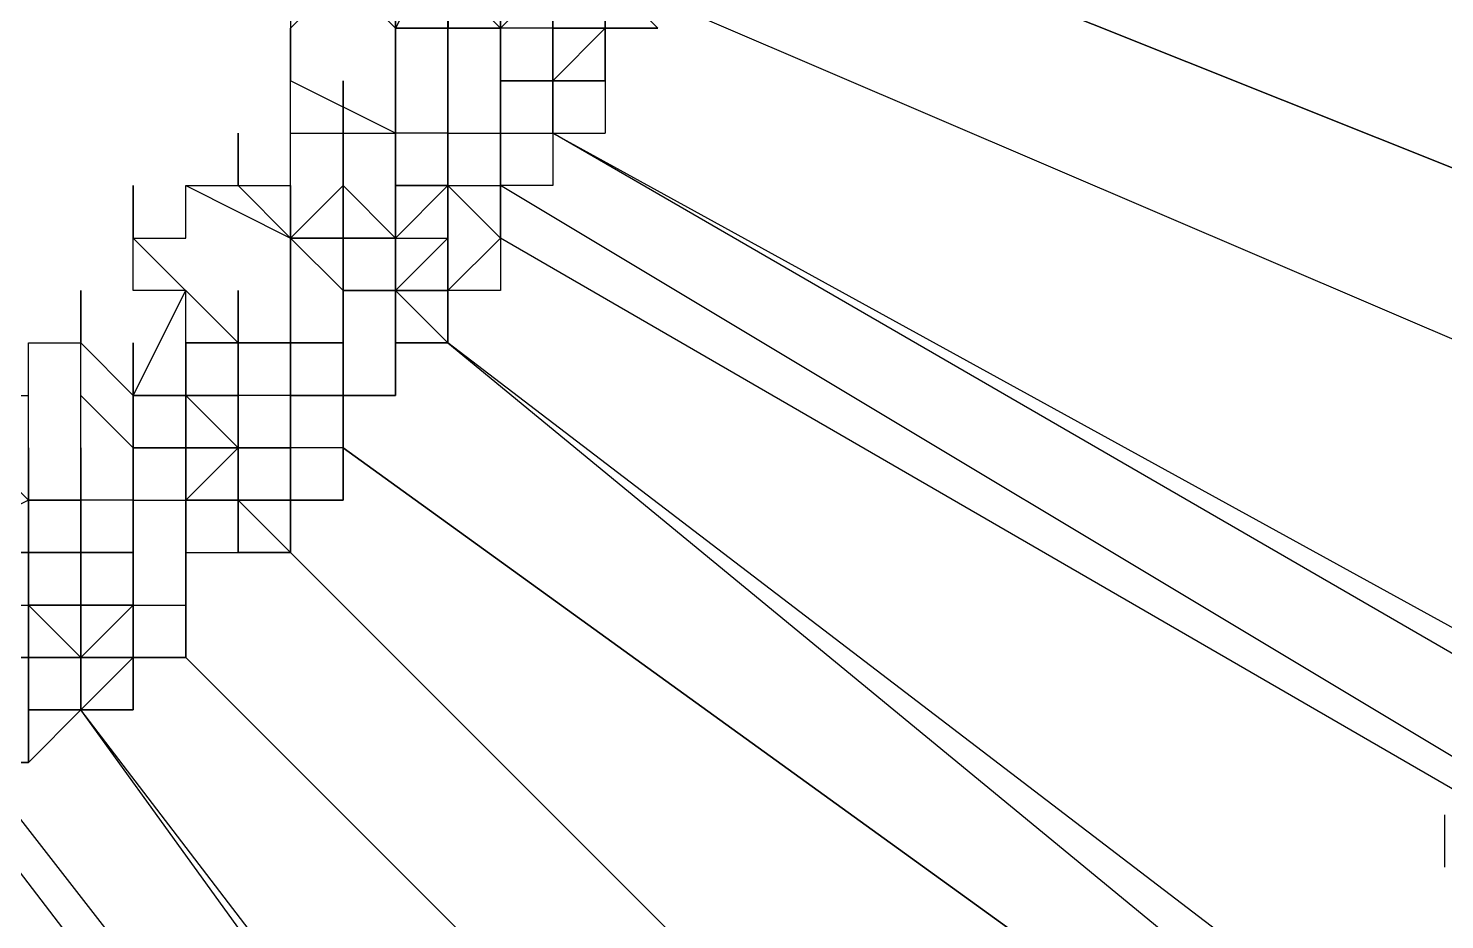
# Model space of a CAD drawing. Header units: inches. Extents: x 3324238 to 135265466, y -1036581 to 20094598.
# Drawn here: x 3353731.537 to 3353733.712, y -519028.489 to -519027.119 of the extents above; entities that cross this region are included whole.
import ezdxf

# ---------------------------------------------------------------- set-up
doc = ezdxf.new("R2010")
doc.units = ezdxf.units.IN
doc.header["$MEASUREMENT"] = 0
doc.layers.add('PDF_Geometry', color=7, linetype='Continuous')

msp = doc.modelspace()

# ---------------------------------------------------------------- linework, layer by layer
at = {"layer": 'PDF_Geometry', "lineweight": 25}
for points in [[(3353732.1815, -519027.0386), (3353732.1815, -519027.1192), (3353732.262, -519027.1192), (3353732.262, -519027.0386), (3353732.262, -519027.1192), (3353732.262, -519027.0386), (3353732.262, -519026.958), (3353732.1009, -519026.8775), (3353732.1009, -519026.7969), (3353732.1009, -519026.7163), (3353732.1814, -519026.7163), (3353732.1814, -519026.6358), (3353732.1814, -519026.7163), (3353732.262, -519026.7163)], [(3353734.1957, -519027.522), (3353732.5843, -519026.8775)], [(3353732.5843, -519026.8775), (3353734.1957, -519027.522)], [(3353731.9397, -519027.0386), (3353731.9397, -519027.1192), (3353731.9397, -519027.1998), (3353731.9397, -519027.1192), (3353732.0203, -519027.0386), (3353732.0203, -519026.958)], [(3353732.1814, -519026.958), (3353732.1009, -519027.1192), (3353732.0203, -519027.0386), (3353732.1009, -519027.1192), (3353732.1814, -519027.1192), (3353732.1814, -519027.0386), (3353732.1814, -519027.1192), (3353732.1814, -519027.0386), (3353732.1814, -519027.1192), (3353732.1814, -519027.0386), (3353732.1814, -519027.1192), (3353732.1814, -519027.0386), (3353732.1814, -519027.1192), (3353732.1814, -519027.0386), (3353732.1814, -519027.1192), (3353732.1814, -519027.0386), (3353732.1814, -519027.1192), (3353732.1814, -519027.0386), (3353732.1814, -519027.1192), (3353732.1814, -519027.0386), (3353732.1814, -519027.1192), (3353732.1009, -519027.1192), (3353732.1009, -519027.0386), (3353732.1009, -519027.1192), (3353732.1009, -519027.1998), (3353732.1009, -519027.1192), (3353732.1009, -519027.1998), (3353732.1009, -519027.2803), (3353732.1009, -519027.3609), (3353732.1009, -519027.4415), (3353732.1009, -519027.3609), (3353732.1009, -519027.4415), (3353732.1009, -519027.3609), (3353732.1009, -519027.4415), (3353732.0203, -519027.3609), (3353732.0203, -519027.2803), (3353732.1009, -519027.2803), (3353732.1009, -519027.3609)], [(3353732.1009, -519027.1998), (3353732.1009, -519027.2803), (3353732.1009, -519027.1998), (3353732.1009, -519027.1192), (3353732.1814, -519027.1192), (3353732.1814, -519027.0386)], [(3353732.1814, -519027.0386), (3353732.1814, -519027.1192), (3353732.1814, -519027.0386)], [(3353732.1814, -519027.0386), (3353732.1814, -519027.1192), (3353732.1814, -519027.0386), (3353732.1814, -519027.1192), (3353732.1814, -519027.0386), (3353732.1814, -519027.1192), (3353732.262, -519027.1192), (3353732.1814, -519027.0386)], [(3353732.1814, -519027.0386), (3353732.1814, -519027.1192), (3353732.1814, -519027.1998), (3353732.1814, -519027.2803), (3353732.1814, -519027.1998)], [(3353732.1814, -519027.4415), (3353732.1814, -519027.3609), (3353732.1814, -519027.2803), (3353732.1814, -519027.3609), (3353732.1814, -519027.4415), (3353732.1814, -519027.522), (3353732.1814, -519027.4415), (3353732.1814, -519027.3609), (3353732.1814, -519027.4415), (3353732.1814, -519027.3609), (3353732.262, -519027.3609), (3353732.262, -519027.2803), (3353732.262, -519027.1998), (3353732.262, -519027.2803), (3353732.3426, -519027.2803), (3353732.3426, -519027.1998), (3353732.3426, -519027.1192), (3353732.4231, -519027.1192), (3353732.4231, -519027.0386), (3353732.4231, -519027.1192), (3353732.4231, -519027.1998), (3353732.4231, -519027.1192), (3353732.4231, -519027.1998), (3353732.3426, -519027.1998), (3353732.262, -519027.1998), (3353732.262, -519027.1192), (3353732.1814, -519027.1192), (3353732.1814, -519027.1998), (3353732.1814, -519027.1192), (3353732.262, -519027.1192), (3353732.262, -519027.0386), (3353732.262, -519027.1192), (3353732.262, -519027.0386), (3353732.262, -519027.1192), (3353732.262, -519027.0386)], [(3353732.1814, -519027.1998), (3353732.1814, -519027.1192), (3353732.1814, -519027.0386)], [(3353732.3426, -519027.0386), (3353732.3426, -519027.1192), (3353732.3426, -519027.0386), (3353732.3426, -519027.1192), (3353732.3426, -519027.0386), (3353732.3426, -519027.1192), (3353732.3426, -519027.0386), (3353732.3426, -519027.1192), (3353732.3426, -519027.0386), (3353732.3426, -519027.1192), (3353732.3426, -519027.1998), (3353732.262, -519027.1998), (3353732.3426, -519027.1998), (3353732.3426, -519027.2803), (3353732.4231, -519027.2803)], [(3353732.262, -519027.0386), (3353732.262, -519027.1192), (3353732.262, -519027.0386), (3353732.262, -519027.1192), (3353732.3426, -519027.0386), (3353732.3426, -519027.1192), (3353732.262, -519027.1192), (3353732.262, -519027.1998), (3353732.262, -519027.2803), (3353732.3426, -519027.2803), (3353732.3426, -519027.1998), (3353732.3426, -519027.1192), (3353732.3426, -519027.0386), (3353732.3426, -519027.1192), (3353732.3426, -519027.0386), (3353732.3426, -519027.1192), (3353732.3426, -519027.1998), (3353732.3426, -519027.1192), (3353732.3426, -519027.0386), (3353732.3426, -519027.1192), (3353732.3426, -519027.0386)], [(3353732.3426, -519027.0386), (3353732.3426, -519027.1192), (3353732.3426, -519027.0386), (3353732.3426, -519027.1192), (3353732.3426, -519027.1998), (3353732.3426, -519027.2803), (3353732.3426, -519027.3609), (3353732.262, -519027.3609), (3353732.262, -519027.4415), (3353732.262, -519027.3609), (3353732.262, -519027.2803), (3353732.262, -519027.1998), (3353732.262, -519027.1192), (3353732.262, -519027.1998), (3353732.262, -519027.1192), (3353732.262, -519027.0386), (3353732.262, -519027.1192), (3353732.262, -519027.1998), (3353732.262, -519027.1192), (3353732.262, -519027.1998), (3353732.262, -519027.1192), (3353732.262, -519027.1998), (3353732.262, -519027.1192), (3353732.262, -519027.0386)], [(3353732.262, -519027.0386), (3353732.262, -519027.1192), (3353732.262, -519027.0386), (3353732.262, -519027.1192), (3353732.262, -519027.1998), (3353732.262, -519027.1192), (3353732.3426, -519027.0386), (3353732.3426, -519027.1192), (3353732.3426, -519027.0386)], [(3353732.4231, -519027.0386), (3353732.4231, -519027.1192), (3353732.4231, -519027.1998), (3353732.4231, -519027.1192), (3353732.4231, -519027.0386), (3353732.4231, -519027.1192), (3353732.4231, -519027.0386), (3353732.4231, -519027.1192), (3353732.4231, -519027.0386), (3353732.4231, -519027.1192), (3353732.4231, -519027.1998), (3353732.4231, -519027.1192), (3353732.5037, -519027.1192), (3353732.4231, -519027.0386), (3353732.5037, -519027.1192), (3353732.4231, -519027.1192), (3353732.4231, -519027.1998), (3353732.4231, -519027.1192), (3353732.3426, -519027.1998), (3353732.3426, -519027.1192), (3353732.3426, -519027.1998), (3353732.3426, -519027.1192), (3353732.3426, -519027.1998), (3353732.3426, -519027.2803), (3353732.3426, -519027.1998), (3353732.262, -519027.1998)], [(3353732.262, -519027.0386), (3353732.262, -519027.1192), (3353732.262, -519027.0386)], [(3353732.4231, -519027.0386), (3353732.4231, -519027.1192), (3353732.4231, -519027.0386), (3353732.4231, -519027.1192), (3353732.3426, -519027.1192), (3353732.3426, -519027.1998), (3353732.3426, -519027.1192), (3353732.3426, -519027.1998), (3353732.3426, -519027.2803), (3353732.3426, -519027.1998), (3353732.4231, -519027.1998), (3353732.4231, -519027.1192), (3353732.3426, -519027.1192), (3353732.3426, -519027.1998), (3353732.3426, -519027.1192), (3353732.3426, -519027.1998), (3353732.3426, -519027.1192), (3353732.3426, -519027.1998), (3353732.3426, -519027.1192), (3353732.3426, -519027.1998), (3353732.4231, -519027.1998), (3353732.3426, -519027.1998), (3353732.3426, -519027.1192), (3353732.3426, -519027.1998), (3353732.3426, -519027.1192), (3353732.3426, -519027.1998), (3353732.3426, -519027.1192), (3353732.3426, -519027.0386), (3353732.3426, -519027.1192), (3353732.3426, -519027.1998), (3353732.4231, -519027.1998)], [(3353732.3426, -519027.1192), (3353732.3426, -519027.0386), (3353732.3426, -519027.1192)], [(3353732.3426, -519027.0386), (3353732.3426, -519027.1192), (3353732.3426, -519027.0386)], [(3353732.3426, -519027.1192), (3353732.3426, -519027.0386)], [(3353732.3426, -519027.1192), (3353732.3426, -519027.0386)], [(3353732.4231, -519027.0386), (3353732.4231, -519027.1192), (3353732.4231, -519027.0386)], [(3353732.4231, -519027.0386), (3353732.4231, -519027.1192), (3353732.4231, -519027.0386), (3353732.4231, -519027.1192), (3353732.4231, -519027.0386)], [(3353732.4231, -519027.0386), (3353734.1152, -519027.7638)], [(3353732.4232, -519027.1192), (3353732.4232, -519027.0386)], [(3353732.4232, -519027.1192), (3353732.4232, -519027.0386)], [(3353731.8591, -519027.6026), (3353731.8591, -519027.6832), (3353731.8591, -519027.7638), (3353731.7786, -519027.6832), (3353731.7786, -519027.6026), (3353731.7786, -519027.6832), (3353731.7786, -519027.7638), (3353731.7786, -519027.6832), (3353731.7786, -519027.7638), (3353731.8591, -519027.7638), (3353731.8591, -519027.6832), (3353731.8591, -519027.7638), (3353731.7786, -519027.7638), (3353731.7786, -519027.6832), (3353731.8591, -519027.6832), (3353731.8591, -519027.7638), (3353731.9397, -519027.7638), (3353731.9397, -519027.8443), (3353731.9397, -519027.7638), (3353731.9397, -519027.8443), (3353731.9397, -519027.9249), (3353731.8591, -519027.8443), (3353731.7786, -519027.8443), (3353731.7786, -519027.7638), (3353731.7786, -519027.6832), (3353731.7786, -519027.6026), (3353731.7786, -519027.522), (3353731.698, -519027.522), (3353731.698, -519027.4415), (3353731.7786, -519027.4415), (3353731.7786, -519027.3609), (3353731.9397, -519027.4415), (3353731.9397, -519027.3609), (3353731.9397, -519027.2803), (3353732.0203, -519027.2803), (3353732.0203, -519027.3609), (3353732.0203, -519027.2803), (3353732.0203, -519027.3609), (3353732.0203, -519027.4415), (3353732.0203, -519027.3609), (3353732.0203, -519027.4415), (3353732.0203, -519027.3609), (3353732.0203, -519027.4415), (3353732.0203, -519027.3609), (3353732.0203, -519027.4415), (3353732.1009, -519027.4415), (3353732.1009, -519027.3609), (3353732.1009, -519027.2803), (3353732.1009, -519027.1998), (3353732.1009, -519027.2803), (3353732.1009, -519027.3609), (3353732.1009, -519027.2803), (3353732.1009, -519027.3609), (3353732.1009, -519027.4415), (3353732.1009, -519027.3609), (3353732.1009, -519027.4415), (3353732.1009, -519027.3609), (3353732.1009, -519027.4415), (3353732.1009, -519027.3609), (3353732.1009, -519027.2803), (3353731.9397, -519027.1998), (3353731.9397, -519027.1192)], [(3353732.0203, -519027.1998), (3353732.0203, -519027.2803), (3353732.0203, -519027.1998), (3353732.0203, -519027.2803), (3353732.0203, -519027.1998), (3353732.0203, -519027.2803), (3353732.0203, -519027.3609), (3353732.0203, -519027.2803), (3353732.0203, -519027.3609), (3353732.0203, -519027.2803), (3353732.0203, -519027.3609), (3353732.0203, -519027.4415), (3353732.0203, -519027.3609), (3353732.0203, -519027.2803), (3353732.0203, -519027.3609), (3353732.0203, -519027.4415), (3353732.0203, -519027.3609), (3353732.0203, -519027.4415), (3353732.0203, -519027.3609), (3353732.0203, -519027.2803), (3353732.0203, -519027.3609), (3353732.0203, -519027.4415), (3353732.0203, -519027.3609), (3353731.9397, -519027.4415), (3353732.0203, -519027.4415), (3353732.1009, -519027.4415), (3353732.1814, -519027.4415), (3353732.1814, -519027.3609), (3353732.1814, -519027.4415), (3353732.1814, -519027.3609), (3353732.1814, -519027.4415), (3353732.1814, -519027.3609), (3353732.1009, -519027.3609), (3353732.1814, -519027.3609), (3353732.1814, -519027.4415), (3353732.1814, -519027.522), (3353732.1814, -519027.4415), (3353732.1814, -519027.522), (3353732.1814, -519027.4415), (3353732.1814, -519027.3609), (3353732.1814, -519027.2803), (3353732.1814, -519027.3609), (3353732.1814, -519027.2803), (3353732.1009, -519027.2803), (3353732.1009, -519027.1998), (3353732.1009, -519027.2803), (3353732.1009, -519027.1998), (3353732.1009, -519027.2803), (3353732.1009, -519027.1998), (3353732.1009, -519027.1192)], [(3353732.1814, -519027.1192), (3353732.262, -519027.1192), (3353732.1814, -519027.1192)], [(3353732.1814, -519027.2803), (3353732.1814, -519027.1998), (3353732.1814, -519027.1192)], [(3353732.262, -519027.1998), (3353732.262, -519027.1192)], [(3353732.262, -519027.1192), (3353732.262, -519027.1998), (3353732.262, -519027.2803), (3353732.262, -519027.3609)], [(3353732.262, -519027.1998), (3353732.262, -519027.1192)], [(3353732.262, -519027.1998), (3353732.262, -519027.1192)], [(3353732.3426, -519027.1192), (3353732.3426, -519027.1998)], [(3353732.3426, -519027.1192), (3353732.3426, -519027.1998), (3353732.3426, -519027.1192)], [(3353732.3426, -519027.1998), (3353732.3426, -519027.1192)], [(3353732.3426, -519027.1998), (3353732.3426, -519027.1192)], [(3353732.3426, -519027.1998), (3353732.3426, -519027.1192)], [(3353732.3426, -519027.1998), (3353732.3426, -519027.1192)], [(3353732.4231, -519027.1192), (3353732.4231, -519027.1998), (3353732.4231, -519027.1192)], [(3353732.4231, -519027.1998), (3353732.4231, -519027.1192)], [(3353732.4231, -519027.1998), (3353732.4231, -519027.1192)], [(3353732.3426, -519027.1998), (3353732.3426, -519027.2803), (3353732.3426, -519027.1998), (3353732.262, -519027.1998), (3353732.262, -519027.2803), (3353732.262, -519027.3609), (3353732.262, -519027.2803), (3353732.262, -519027.3609), (3353732.262, -519027.2803), (3353732.262, -519027.3609), (3353732.262, -519027.2803), (3353732.262, -519027.3609), (3353732.262, -519027.4415), (3353732.1814, -519027.522), (3353732.1814, -519027.4415), (3353732.1814, -519027.522), (3353732.1009, -519027.522), (3353732.1009, -519027.4415), (3353732.1009, -519027.522), (3353732.0203, -519027.522), (3353732.0203, -519027.6026), (3353732.0203, -519027.6832), (3353732.1009, -519027.6832), (3353732.0203, -519027.6832), (3353732.0203, -519027.6026), (3353732.0203, -519027.6832), (3353732.0203, -519027.6026), (3353732.0203, -519027.522), (3353732.0203, -519027.6026), (3353732.0203, -519027.6832), (3353732.0203, -519027.7638), (3353732.0203, -519027.6832), (3353732.0203, -519027.6026), (3353732.0203, -519027.522), (3353732.0203, -519027.6026), (3353732.0203, -519027.522), (3353732.0203, -519027.4415), (3353731.9397, -519027.4415), (3353731.8591, -519027.3609)], [(3353731.9397, -519027.2804), (3353731.9397, -519027.1998)], [(3353732.0203, -519027.3609), (3353732.0203, -519027.2803), (3353732.0203, -519027.1998)], [(3353732.0203, -519027.2803), (3353732.0203, -519027.1998)], [(3353732.1009, -519027.3609), (3353732.1009, -519027.2803), (3353732.1009, -519027.1998)], [(3353732.1009, -519027.2803), (3353732.1009, -519027.1998)], [(3353732.1009, -519027.2803), (3353732.1009, -519027.1998)], [(3353732.1814, -519027.2803), (3353732.1814, -519027.1998)], [(3353732.1814, -519027.2803), (3353732.1814, -519027.1998)], [(3353732.1814, -519027.2803), (3353732.1814, -519027.1998)], [(3353732.1814, -519027.2803), (3353732.1814, -519027.1998)], [(3353732.1814, -519027.2803), (3353732.1814, -519027.1998)], [(3353732.1814, -519027.2803), (3353732.1814, -519027.1998)], [(3353732.1814, -519027.2803), (3353732.1814, -519027.1998)], [(3353732.1814, -519027.2803), (3353732.1814, -519027.1998)], [(3353732.262, -519027.3609), (3353732.262, -519027.2803), (3353732.262, -519027.1998)], [(3353732.3426, -519027.2803), (3353732.3426, -519027.1998)], [(3353732.3426, -519027.2803), (3353732.3426, -519027.1998)], [(3353732.3426, -519027.1998), (3353732.3426, -519027.2803)], [(3353732.3426, -519027.2803), (3353732.3426, -519027.1998)], [(3353732.3426, -519027.2803), (3353732.3426, -519027.1998)], [(3353732.3426, -519027.2803), (3353732.3426, -519027.1998)], [(3353732.3426, -519027.2803), (3353732.3426, -519027.1998)], [(3353732.4232, -519027.2803), (3353732.4232, -519027.1998)], [(3353731.7786, -519027.3609), (3353731.8591, -519027.3609), (3353731.8591, -519027.2803), (3353731.8591, -519027.3609), (3353731.9397, -519027.3609), (3353731.9397, -519027.4415), (3353731.9397, -519027.522), (3353731.9397, -519027.6026), (3353731.9397, -519027.522), (3353731.9397, -519027.6026), (3353731.9397, -519027.5221)], [(3353732.1009, -519027.3609), (3353732.1009, -519027.2803)], [(3353732.1814, -519027.2803), (3353732.1009, -519027.2803)], [(3353732.1009, -519027.3609), (3353732.1009, -519027.2804)], [(3353732.1814, -519027.3609), (3353732.1814, -519027.2803)], [(3353732.1814, -519027.3609), (3353732.1814, -519027.2803)], [(3353732.1814, -519027.3609), (3353732.1814, -519027.2803)], [(3353732.1814, -519027.3609), (3353732.1814, -519027.2803)], [(3353732.1814, -519027.2803), (3353732.262, -519027.2803)], [(3353732.262, -519027.3609), (3353732.262, -519027.2803), (3353732.262, -519027.3609)], [(3353732.262, -519027.3609), (3353732.262, -519027.2803)], [(3353733.8734, -519028.1666), (3353732.3426, -519027.2803), (3353733.954, -519028.1666)], [(3353732.1814, -519027.6026), (3353732.1814, -519027.522), (3353732.1814, -519027.4415), (3353732.1814, -519027.522), (3353732.1814, -519027.4415), (3353732.1814, -519027.522), (3353732.1814, -519027.4415), (3353732.1814, -519027.3609), (3353732.1009, -519027.4415), (3353732.1009, -519027.522), (3353732.0203, -519027.522), (3353732.0203, -519027.4415), (3353732.0203, -519027.522), (3353732.0203, -519027.6026), (3353731.9397, -519027.6026), (3353731.9397, -519027.522), (3353731.9397, -519027.6026), (3353731.9397, -519027.522), (3353731.9397, -519027.6026), (3353731.9397, -519027.522), (3353731.9397, -519027.6026), (3353731.9397, -519027.522), (3353731.9397, -519027.6026), (3353731.9397, -519027.6832), (3353731.9397, -519027.7638), (3353731.9397, -519027.8443), (3353731.9397, -519027.7638), (3353731.9397, -519027.8443), (3353731.9397, -519027.7638), (3353731.9397, -519027.6832), (3353732.0203, -519027.6832), (3353732.0203, -519027.7638), (3353731.9397, -519027.7638), (3353731.8591, -519027.7638), (3353731.8591, -519027.6832), (3353731.8591, -519027.6026), (3353731.8591, -519027.522), (3353731.8591, -519027.6026), (3353731.7786, -519027.6026), (3353731.8591, -519027.6026), (3353731.8591, -519027.6832), (3353731.7786, -519027.6832), (3353731.8591, -519027.6832), (3353731.8591, -519027.6026), (3353731.8591, -519027.6832), (3353731.7786, -519027.6832), (3353731.7786, -519027.7638), (3353731.698, -519027.7638), (3353731.698, -519027.8443), (3353731.698, -519027.7638), (3353731.7786, -519027.7638), (3353731.7786, -519027.6832), (3353731.7786, -519027.7638), (3353731.7786, -519027.6832), (3353731.698, -519027.6832), (3353731.698, -519027.7638), (3353731.698, -519027.8443), (3353731.698, -519027.9249), (3353731.698, -519028.0055), (3353731.7786, -519028.0055), (3353731.7786, -519027.9249), (3353731.7786, -519027.8443), (3353731.7786, -519027.9249), (3353731.7786, -519027.8443), (3353731.7786, -519027.7638), (3353731.7786, -519027.8443), (3353731.7786, -519027.9249), (3353731.7786, -519028.0055), (3353731.7786, -519027.9249)], [(3353731.698, -519027.5221), (3353731.698, -519027.4415), (3353731.698, -519027.3609), (3353731.698, -519027.4415), (3353731.8591, -519027.6026), (3353731.8591, -519027.6832), (3353731.8591, -519027.7638), (3353731.8591, -519027.8443), (3353731.8591, -519027.7638), (3353731.8591, -519027.8443), (3353731.8591, -519027.9249), (3353731.8591, -519027.8443), (3353731.7786, -519027.8443), (3353731.7786, -519027.9249), (3353731.7786, -519028.0055), (3353731.7786, -519028.086), (3353732.9872, -519029.2946)], [(3353731.9397, -519027.3609), (3353731.9397, -519027.4415), (3353732.0203, -519027.4415), (3353732.0203, -519027.522), (3353732.0203, -519027.6026), (3353732.0203, -519027.522), (3353732.0203, -519027.4415), (3353732.0203, -519027.3609), (3353732.0203, -519027.4415), (3353732.0203, -519027.522), (3353732.0203, -519027.4415), (3353732.0203, -519027.522), (3353732.0203, -519027.4415), (3353731.9397, -519027.4415), (3353731.9397, -519027.522), (3353731.9397, -519027.6026)], [(3353731.9397, -519027.4415), (3353731.9397, -519027.3609)], [(3353731.9397, -519027.4415), (3353731.9397, -519027.3609)], [(3353731.9397, -519027.4415), (3353731.9397, -519027.3609)], [(3353731.9397, -519027.4415), (3353731.9397, -519027.3609)], [(3353731.9397, -519027.4415), (3353731.9397, -519027.3609)], [(3353731.9397, -519027.4415), (3353731.9397, -519027.3609)], [(3353731.9397, -519027.4415), (3353731.9397, -519027.3609)], [(3353732.0203, -519027.4415), (3353732.0203, -519027.3609)], [(3353732.0203, -519027.4415), (3353732.0203, -519027.3609)], [(3353732.0203, -519027.4415), (3353732.0203, -519027.3609)], [(3353732.0203, -519027.4415), (3353732.0203, -519027.3609)], [(3353732.0203, -519027.4415), (3353732.0203, -519027.3609)], [(3353732.0203, -519027.4415), (3353732.0203, -519027.3609)], [(3353732.0203, -519027.4415), (3353732.0203, -519027.3609)], [(3353732.0203, -519027.4415), (3353732.0203, -519027.3609)], [(3353732.0203, -519027.4415), (3353732.0203, -519027.3609)], [(3353732.0203, -519027.4415), (3353732.0203, -519027.3609)], [(3353732.1009, -519027.4415), (3353732.1009, -519027.3609), (3353732.1814, -519027.3609)], [(3353732.1009, -519027.4415), (3353732.1009, -519027.3609)], [(3353732.1009, -519027.4415), (3353732.1009, -519027.3609)], [(3353732.1009, -519027.4415), (3353732.1009, -519027.3609)], [(3353732.1009, -519027.522), (3353732.1009, -519027.4415), (3353732.1009, -519027.522), (3353732.1009, -519027.4415), (3353732.1009, -519027.522), (3353732.1009, -519027.6026), (3353732.1009, -519027.522), (3353732.1814, -519027.6026), (3353732.1009, -519027.522), (3353732.1814, -519027.522), (3353732.1814, -519027.6026), (3353732.1814, -519027.522), (3353732.1009, -519027.522), (3353732.1814, -519027.522), (3353732.1814, -519027.4415), (3353732.1814, -519027.3609)], [(3353732.1009, -519027.4415), (3353732.1009, -519027.3609)], [(3353732.1009, -519027.4415), (3353732.1009, -519027.3609)], [(3353732.1009, -519027.4415), (3353732.1814, -519027.3609)], [(3353732.1814, -519027.4415), (3353732.1814, -519027.3609)], [(3353732.1814, -519027.4415), (3353732.1814, -519027.3609)], [(3353732.1814, -519027.4415), (3353732.1814, -519027.3609)], [(3353732.1814, -519027.3609), (3353732.1814, -519027.4415), (3353732.1814, -519027.3609)], [(3353732.262, -519027.4415), (3353732.1814, -519027.3609)], [(3353732.1814, -519027.4415), (3353732.1814, -519027.3609)], [(3353732.1814, -519027.5221), (3353732.1814, -519027.4415), (3353732.1814, -519027.3609)], [(3353732.262, -519027.4415), (3353732.262, -519027.3609)], [(3353732.262, -519027.4415), (3353732.262, -519027.3609)], [(3353733.8734, -519028.3278), (3353732.262, -519027.3609)], [(3353732.262, -519027.3609), (3353732.262, -519027.4415)], [(3353731.698, -519027.522), (3353731.698, -519027.4415)], [(3353731.9397, -519027.4415), (3353732.0203, -519027.522), (3353732.1009, -519027.522)], [(3353731.9397, -519027.4415), (3353731.9397, -519027.522), (3353731.9397, -519027.4415)], [(3353731.9397, -519027.522), (3353731.9397, -519027.4415)], [(3353731.9397, -519027.522), (3353731.9397, -519027.4415)], [(3353732.0203, -519027.4415), (3353731.9397, -519027.4415)], [(3353732.0203, -519027.522), (3353732.0203, -519027.4415)], [(3353732.0203, -519027.4415), (3353732.1009, -519027.4415), (3353732.0203, -519027.4415)], [(3353732.0203, -519027.4415), (3353732.1009, -519027.4415)], [(3353732.1009, -519027.522), (3353732.1009, -519027.4415)], [(3353732.1009, -519027.522), (3353732.1009, -519027.4415)], [(3353732.1814, -519027.4415), (3353732.1009, -519027.522)], [(3353732.1009, -519027.522), (3353732.1009, -519027.4415)], [(3353732.1009, -519027.522), (3353732.1009, -519027.4415)], [(3353732.1009, -519027.522), (3353732.1009, -519027.4415)], [(3353732.1009, -519027.522), (3353732.1009, -519027.4415)], [(3353732.1814, -519027.522), (3353732.1814, -519027.4415)], [(3353732.1814, -519027.522), (3353732.1814, -519027.4415)], [(3353732.1814, -519027.522), (3353732.1814, -519027.4415)], [(3353732.1814, -519027.522), (3353732.1814, -519027.4415)], [(3353732.1814, -519027.522), (3353732.1814, -519027.4415)], [(3353732.1814, -519027.4415), (3353732.1814, -519027.522)], [(3353732.1814, -519027.522), (3353732.1814, -519027.4415)], [(3353732.1814, -519027.522), (3353732.1814, -519027.4415)], [(3353732.1814, -519027.522), (3353732.1814, -519027.4415)], [(3353732.1814, -519027.522), (3353732.1814, -519027.4415)], [(3353732.1814, -519027.522), (3353732.1814, -519027.4415)], [(3353732.1814, -519027.522), (3353732.1814, -519027.4415)], [(3353732.1814, -519027.522), (3353732.1814, -519027.4415)], [(3353732.1814, -519027.522), (3353732.1814, -519027.4415)], [(3353732.1814, -519027.5221), (3353732.1814, -519027.4415)], [(3353732.1814, -519027.522), (3353732.1814, -519027.4415)], [(3353732.1814, -519027.522), (3353732.1814, -519027.4415)], [(3353732.1815, -519027.5221), (3353732.1815, -519027.4415)], [(3353733.7929, -519028.3278), (3353732.262, -519027.4415)], [(3353731.8591, -519027.522), (3353731.8591, -519027.6026), (3353731.8591, -519027.522), (3353731.8591, -519027.6026), (3353731.8591, -519027.522), (3353731.8591, -519027.6026), (3353731.8591, -519027.522), (3353731.8591, -519027.6026), (3353731.8591, -519027.6832), (3353731.7786, -519027.6832), (3353731.698, -519027.6832), (3353731.698, -519027.7638), (3353731.698, -519027.8443), (3353731.698, -519027.9249), (3353731.6174, -519027.9249), (3353731.6174, -519027.8443), (3353731.6174, -519027.7638), (3353731.6174, -519027.8443), (3353731.6174, -519027.9249), (3353731.5369, -519027.9249), (3353731.5369, -519028.0055), (3353731.5369, -519027.9249), (3353731.5369, -519028.0055), (3353731.5369, -519027.9249), (3353731.5369, -519028.0055), (3353731.5369, -519028.086), (3353731.5369, -519028.0055), (3353731.6174, -519028.0055), (3353731.6174, -519027.9249), (3353731.6174, -519028.0055), (3353731.6174, -519027.9249), (3353731.6174, -519028.0055), (3353731.6174, -519028.086), (3353731.698, -519028.086), (3353731.698, -519028.1666), (3353731.698, -519028.086), (3353731.698, -519028.0055), (3353731.698, -519027.9249), (3353731.698, -519027.8443), (3353731.698, -519027.9249), (3353731.698, -519028.0055), (3353731.698, -519028.086), (3353731.698, -519028.0055), (3353731.698, -519027.9249), (3353731.698, -519028.0055), (3353731.698, -519027.9249)], [(3353731.698, -519028.086), (3353731.6174, -519028.086), (3353731.6174, -519028.0055), (3353731.6174, -519028.086), (3353731.6174, -519028.0055), (3353731.6174, -519028.086), (3353731.698, -519028.086), (3353731.698, -519028.0055), (3353731.698, -519027.9249), (3353731.698, -519027.8443), (3353731.698, -519027.9249), (3353731.698, -519028.0055), (3353731.698, -519027.9249), (3353731.698, -519027.8443), (3353731.698, -519027.7638), (3353731.698, -519027.8443), (3353731.698, -519027.9249), (3353731.698, -519027.8443), (3353731.698, -519027.7638), (3353731.698, -519027.6832), (3353731.698, -519027.6026), (3353731.698, -519027.6832), (3353731.7786, -519027.522)], [(3353731.6174, -519027.6026), (3353731.6174, -519027.5221)], [(3353731.8591, -519027.6832), (3353731.8591, -519027.7638), (3353731.8591, -519027.6832), (3353731.8591, -519027.7638), (3353731.8591, -519027.8443), (3353731.8591, -519027.7638), (3353731.8591, -519027.6832), (3353731.8591, -519027.7638), (3353731.7786, -519027.7638), (3353731.7786, -519027.8443), (3353731.8591, -519027.7638), (3353731.8591, -519027.8443), (3353731.9397, -519027.8443), (3353731.9397, -519027.7638), (3353731.9397, -519027.6832), (3353731.9397, -519027.6026), (3353732.0203, -519027.6026), (3353732.0203, -519027.6832), (3353732.0203, -519027.7638), (3353732.0203, -519027.8443), (3353732.0203, -519027.7638), (3353732.0203, -519027.6832), (3353731.9397, -519027.6832), (3353731.8591, -519027.6832), (3353731.8591, -519027.7638), (3353731.8591, -519027.6832), (3353731.8591, -519027.7638), (3353731.8591, -519027.6832), (3353731.8591, -519027.6026), (3353731.8591, -519027.6832), (3353731.8591, -519027.6026), (3353731.8591, -519027.6832), (3353731.8591, -519027.7638), (3353731.7786, -519027.8443), (3353731.7786, -519027.7638), (3353731.7786, -519027.8443), (3353731.7786, -519027.9249), (3353731.7786, -519027.8443), (3353731.8591, -519027.8443), (3353731.8591, -519027.7638), (3353731.8591, -519027.6832), (3353731.8591, -519027.6026), (3353731.8591, -519027.6832), (3353731.8591, -519027.6026), (3353731.8591, -519027.522), (3353731.8591, -519027.6026), (3353731.8591, -519027.6832), (3353731.7786, -519027.6832), (3353731.7786, -519027.7638), (3353731.7786, -519027.8443), (3353731.7786, -519027.7638), (3353731.7786, -519027.6832), (3353731.7786, -519027.7638), (3353731.7786, -519027.6832), (3353731.7786, -519027.7638), (3353731.8591, -519027.7638), (3353731.8591, -519027.6832), (3353731.7786, -519027.6832), (3353731.7786, -519027.7638), (3353731.698, -519027.7638), (3353731.698, -519027.6832), (3353731.7786, -519027.6832), (3353731.7786, -519027.6026), (3353731.7786, -519027.6832), (3353731.7786, -519027.6026), (3353731.7786, -519027.6832), (3353731.7786, -519027.6026)], [(3353731.7786, -519027.522), (3353731.8592, -519027.6026), (3353731.9397, -519027.6026), (3353731.9397, -519027.6832)], [(3353731.8592, -519027.7638), (3353731.8592, -519027.6832), (3353731.8592, -519027.6026), (3353731.8592, -519027.522)], [(3353731.9397, -519027.6026), (3353731.9397, -519027.522)], [(3353731.9397, -519027.522), (3353731.9397, -519027.6026)], [(3353731.9397, -519027.6026), (3353731.9397, -519027.522)], [(3353731.9397, -519027.6026), (3353731.9397, -519027.5221)], [(3353732.0203, -519027.6026), (3353732.0203, -519027.522)], [(3353732.0203, -519027.6026), (3353732.0203, -519027.522)], [(3353732.0203, -519027.522), (3353732.1009, -519027.522)], [(3353732.0203, -519027.6026), (3353732.0203, -519027.522)], [(3353732.0203, -519027.6026), (3353732.0203, -519027.5221)], [(3353732.0203, -519027.6026), (3353732.0203, -519027.5221)], [(3353732.1009, -519027.522), (3353732.1814, -519027.522), (3353732.1009, -519027.522)], [(3353732.1815, -519027.522), (3353732.1009, -519027.522)], [(3353732.1009, -519027.6026), (3353732.1009, -519027.522)], [(3353732.1009, -519027.5221), (3353732.1814, -519027.5221)], [(3353733.5512, -519028.6501), (3353732.1814, -519027.6026), (3353732.1814, -519027.522), (3353732.1814, -519027.6026), (3353733.5512, -519028.7306)], [(3353732.1814, -519027.6026), (3353732.1814, -519027.522)], [(3353731.4563, -519028.086), (3353731.5369, -519028.086), (3353731.5369, -519028.0055), (3353731.5369, -519027.9249), (3353731.5369, -519027.8443), (3353731.5369, -519027.7638), (3353731.5369, -519027.6832), (3353731.5369, -519027.6026), (3353731.6174, -519027.6026), (3353731.698, -519027.6832), (3353731.698, -519027.7638), (3353731.6174, -519027.6832), (3353731.6174, -519027.6026)], [(3353731.7786, -519027.6026), (3353731.7786, -519027.6832), (3353731.7786, -519027.7638), (3353731.698, -519027.7638), (3353731.698, -519027.8443), (3353731.698, -519027.9249), (3353731.698, -519028.0055), (3353731.698, -519027.9249), (3353731.6174, -519027.9249), (3353731.5369, -519027.9249), (3353731.5369, -519028.0055), (3353731.5369, -519027.9249), (3353731.5369, -519027.8443), (3353731.6174, -519027.8443), (3353731.6174, -519027.9249), (3353731.6174, -519028.0055), (3353731.6174, -519028.086), (3353731.6174, -519028.1666), (3353731.6174, -519028.086), (3353731.5369, -519028.086), (3353731.6174, -519028.086), (3353731.6174, -519028.1666), (3353731.6174, -519028.086), (3353731.6174, -519028.0055), (3353731.6174, -519028.086), (3353731.6174, -519028.0055), (3353731.6174, -519028.086), (3353731.6174, -519028.0055), (3353731.6174, -519027.9249), (3353731.6174, -519027.8443), (3353731.6174, -519027.9249), (3353731.6174, -519028.0055), (3353731.6174, -519027.9249), (3353731.6174, -519027.8443), (3353731.6174, -519027.9249), (3353731.698, -519027.9249), (3353731.698, -519028.0055), (3353731.698, -519028.086), (3353731.698, -519028.0055), (3353731.698, -519027.9249), (3353731.698, -519027.8443), (3353731.698, -519027.7638)], [(3353731.698, -519027.9249), (3353731.698, -519028.0055), (3353731.698, -519027.9249), (3353731.698, -519028.0055), (3353731.698, -519027.9249), (3353731.698, -519028.0055), (3353731.698, -519028.086), (3353731.698, -519028.0055), (3353731.698, -519027.9249), (3353731.698, -519028.0055), (3353731.698, -519027.9249), (3353731.698, -519028.0055), (3353731.7786, -519028.0055), (3353731.7786, -519027.9249), (3353731.8591, -519027.9249), (3353731.8591, -519027.8443), (3353731.9397, -519027.8443), (3353731.8591, -519027.8443), (3353731.8591, -519027.7638), (3353731.8591, -519027.8443), (3353731.9397, -519027.8443), (3353731.9397, -519027.7638), (3353731.9397, -519027.6832), (3353731.9397, -519027.6026), (3353731.9397, -519027.6832), (3353731.9397, -519027.7638), (3353731.8591, -519027.7638), (3353731.8591, -519027.8443), (3353731.8591, -519027.7638), (3353731.8591, -519027.6832), (3353731.8591, -519027.7638), (3353731.7786, -519027.7638), (3353731.7786, -519027.6832), (3353731.7786, -519027.6026), (3353731.7786, -519027.6832), (3353731.7786, -519027.7638), (3353731.7786, -519027.6832), (3353731.7786, -519027.6026), (3353731.7786, -519027.6832), (3353731.7786, -519027.7638), (3353731.7786, -519027.6832), (3353731.7786, -519027.7638), (3353731.7786, -519027.6832), (3353731.7786, -519027.6026), (3353731.7786, -519027.6832), (3353731.7786, -519027.7638), (3353731.7786, -519027.8443), (3353731.7786, -519027.7638), (3353731.698, -519027.7638)], [(3353731.7786, -519027.6832), (3353731.7786, -519027.6026)], [(3353731.7786, -519027.7638), (3353731.7786, -519027.6832), (3353731.7786, -519027.6026)], [(3353731.7786, -519027.6832), (3353731.7786, -519027.7638), (3353731.7786, -519027.6832), (3353731.7786, -519027.6026), (3353731.7786, -519027.6832), (3353731.7786, -519027.7638), (3353731.7786, -519027.8443), (3353731.8591, -519027.8443), (3353731.9397, -519027.8443), (3353732.0203, -519027.8443), (3353731.9397, -519027.8443), (3353731.9397, -519027.7638), (3353731.9397, -519027.6832), (3353731.9397, -519027.6026), (3353731.9397, -519027.6832), (3353731.9397, -519027.7638), (3353731.9397, -519027.8443), (3353731.9397, -519027.9249), (3353731.9397, -519027.8443), (3353732.0203, -519027.8443), (3353732.0203, -519027.7638), (3353733.4706, -519028.8112)], [(3353731.7786, -519027.6832), (3353731.7786, -519027.6026)], [(3353731.7786, -519027.7638), (3353731.7786, -519027.6832), (3353731.7786, -519027.6026)], [(3353731.8591, -519027.7638), (3353731.8591, -519027.6832), (3353731.8591, -519027.6026)], [(3353731.9397, -519027.6832), (3353731.9397, -519027.6026), (3353731.9397, -519027.6832), (3353731.9397, -519027.6026), (3353731.9397, -519027.6832), (3353731.9397, -519027.6026), (3353731.8591, -519027.6026), (3353731.8591, -519027.6832), (3353731.8591, -519027.6026), (3353731.9397, -519027.6026), (3353731.9397, -519027.6832), (3353731.9397, -519027.7638), (3353731.9397, -519027.8443), (3353731.9397, -519027.7638), (3353731.9397, -519027.6832), (3353731.9397, -519027.7638), (3353731.9397, -519027.8443), (3353731.9397, -519027.7638), (3353731.9397, -519027.6832), (3353731.9397, -519027.7638), (3353731.9397, -519027.6832), (3353731.9397, -519027.7638), (3353731.9397, -519027.8443), (3353731.9397, -519027.9249), (3353731.9397, -519027.8443), (3353731.9397, -519027.9249), (3353731.9397, -519027.8443), (3353731.9397, -519027.7638), (3353731.9397, -519027.6832), (3353731.9397, -519027.7638), (3353731.9397, -519027.6832), (3353731.9397, -519027.7638), (3353731.9397, -519027.6832), (3353731.9397, -519027.7638), (3353731.9397, -519027.6832)], [(3353731.8591, -519027.6832), (3353731.8591, -519027.6026)], [(3353731.8592, -519027.6026), (3353731.8592, -519027.6832)], [(3353731.8592, -519027.6026), (3353731.8592, -519027.6832)], [(3353731.9397, -519027.6832), (3353731.9397, -519027.6026)], [(3353731.9397, -519027.6832), (3353731.9397, -519027.6026)], [(3353731.9397, -519027.6832), (3353731.9397, -519027.6026)], [(3353731.9397, -519027.6832), (3353731.9397, -519027.6026)], [(3353731.9397, -519027.6832), (3353731.9397, -519027.6026)], [(3353731.9397, -519027.6832), (3353731.9397, -519027.6026)], [(3353731.9397, -519027.6832), (3353731.9397, -519027.6026)], [(3353732.0203, -519027.6026), (3353732.0203, -519027.6832), (3353732.0203, -519027.6026)], [(3353732.0203, -519027.6832), (3353732.0203, -519027.6026)], [(3353732.0203, -519027.6832), (3353732.0203, -519027.6026)], [(3353732.0203, -519027.6832), (3353732.0203, -519027.6026)], [(3353732.0203, -519027.6832), (3353732.0203, -519027.6026)], [(3353732.0203, -519027.6832), (3353732.0203, -519027.6026)], [(3353732.1814, -519027.6026), (3353732.1009, -519027.6026)], [(3353732.1009, -519027.6832), (3353732.1009, -519027.6026)], [(3353732.1009, -519027.6832), (3353732.1009, -519027.6026)], [(3353731.4563, -519027.6832), (3353731.5369, -519027.6832)], [(3353732.9872, -519029.2946), (3353731.7786, -519028.086), (3353731.7786, -519028.0055), (3353731.7786, -519027.9249), (3353731.7786, -519028.0055), (3353731.7786, -519027.9249), (3353731.7786, -519027.8443), (3353731.7786, -519027.7638), (3353731.7786, -519027.6832), (3353731.7786, -519027.7638), (3353731.7786, -519027.6832), (3353731.7786, -519027.7638), (3353731.7786, -519027.6832), (3353731.698, -519027.6832), (3353731.698, -519027.7638), (3353731.698, -519027.8443), (3353731.698, -519027.9249), (3353731.698, -519028.0055), (3353731.6174, -519028.0055), (3353731.6174, -519028.086), (3353731.6174, -519028.0055), (3353731.5369, -519028.0055), (3353731.5369, -519027.9249), (3353731.6174, -519027.9249), (3353731.6174, -519027.8443), (3353731.6174, -519027.7638)], [(3353731.6174, -519027.9249), (3353731.6174, -519028.0055), (3353731.6174, -519027.9249), (3353731.6174, -519027.8443), (3353731.6174, -519027.7638), (3353731.6174, -519027.6832)], [(3353731.7786, -519027.7638), (3353731.7786, -519027.6832), (3353731.7786, -519027.7638)], [(3353731.7786, -519027.8443), (3353731.7786, -519027.7638), (3353731.7786, -519027.6832)], [(3353731.7786, -519027.6832), (3353731.7786, -519027.7638)], [(3353731.8591, -519027.7638), (3353731.8591, -519027.6832)], [(3353731.8591, -519027.7638), (3353731.8591, -519027.6832)], [(3353731.8591, -519027.7638), (3353731.8591, -519027.6832)], [(3353731.8591, -519027.7638), (3353731.8591, -519027.6832)], [(3353731.8592, -519027.7638), (3353731.8592, -519027.6832)], [(3353731.9397, -519027.7638), (3353731.9397, -519027.6832)], [(3353731.9397, -519027.7638), (3353731.9397, -519027.6832)], [(3353731.9397, -519027.6832), (3353732.0203, -519027.6832)], [(3353732.0203, -519027.7638), (3353732.0203, -519027.6832)], [(3353732.0203, -519027.7638), (3353732.0203, -519027.6832)], [(3353732.0203, -519027.7638), (3353732.0203, -519027.6832)], [(3353731.4563, -519028.0055), (3353731.5369, -519028.0055), (3353731.5369, -519027.9249), (3353731.5369, -519027.8443), (3353731.5369, -519027.9249), (3353731.5369, -519028.0055), (3353731.5369, -519027.9249), (3353731.5369, -519028.0055), (3353731.5369, -519027.9249), (3353731.5369, -519028.0055), (3353731.5369, -519027.9249), (3353731.5369, -519028.0055), (3353731.5369, -519027.9249), (3353731.5369, -519027.8443), (3353731.5369, -519027.9249), (3353731.5369, -519027.8443), (3353731.5369, -519027.7638), (3353731.5369, -519027.8443), (3353731.3757, -519027.9249)], [(3353731.4563, -519028.2472), (3353731.5369, -519028.2472), (3353731.5369, -519028.1666), (3353731.5369, -519028.086), (3353731.5369, -519028.0055), (3353731.6174, -519028.0055), (3353731.698, -519028.0055), (3353731.698, -519028.086), (3353731.698, -519028.1666), (3353731.698, -519028.086), (3353731.698, -519028.0055), (3353731.698, -519028.086), (3353731.698, -519028.0055), (3353731.698, -519028.086), (3353731.698, -519028.0055), (3353731.698, -519027.9249), (3353731.698, -519027.8443), (3353731.6174, -519027.8443), (3353731.6174, -519027.9249), (3353731.6174, -519028.0055), (3353731.5369, -519028.0055), (3353731.5369, -519027.9249), (3353731.5369, -519027.8443), (3353731.5369, -519027.9249), (3353731.5369, -519028.0055), (3353731.5369, -519027.9249), (3353731.5369, -519028.0055), (3353731.5369, -519027.9249), (3353731.5369, -519027.8443), (3353731.5369, -519027.9249), (3353731.5369, -519028.0055), (3353731.5369, -519027.9249), (3353731.5369, -519027.8443), (3353731.4563, -519027.7638)], [(3353731.4563, -519027.9249), (3353731.5369, -519027.9249), (3353731.4563, -519027.9249), (3353731.4563, -519028.0055), (3353731.4563, -519027.9249), (3353731.4563, -519028.0055), (3353731.4563, -519027.9249), (3353731.4563, -519028.0055), (3353731.4563, -519028.086), (3353731.4563, -519028.1666), (3353731.4563, -519028.086), (3353731.5369, -519028.086), (3353731.5369, -519028.0055), (3353731.5369, -519027.9249), (3353731.5369, -519028.0055), (3353731.5369, -519027.9249), (3353731.5369, -519027.8443), (3353731.5369, -519027.7638)], [(3353731.5369, -519028.086), (3353731.5369, -519028.1666), (3353731.5369, -519028.2472), (3353731.5369, -519028.1666), (3353731.5369, -519028.086), (3353731.5369, -519028.0055), (3353731.6174, -519028.0055), (3353731.6174, -519028.086), (3353731.6174, -519028.0055), (3353731.6174, -519028.086), (3353731.6174, -519028.0055), (3353731.6174, -519027.9249), (3353731.6174, -519027.8443), (3353731.5369, -519027.8443), (3353731.5369, -519027.9249), (3353731.5369, -519027.8443), (3353731.5369, -519027.7638), (3353731.5369, -519027.8443), (3353731.6174, -519027.8443), (3353731.6174, -519027.9249), (3353731.6174, -519028.0055), (3353731.5369, -519028.0055), (3353731.5369, -519027.9249), (3353731.5369, -519028.0055), (3353731.6174, -519028.0055), (3353731.6174, -519028.086), (3353731.6174, -519028.0055), (3353731.6174, -519028.086), (3353731.6174, -519028.1666), (3353731.6174, -519028.086), (3353731.6174, -519028.1666), (3353731.698, -519028.1666), (3353731.698, -519028.086), (3353731.6174, -519028.1666), (3353731.6174, -519028.086), (3353731.698, -519028.086), (3353731.698, -519028.0055), (3353731.6174, -519028.086), (3353731.6174, -519028.1666), (3353731.6174, -519028.086), (3353731.6174, -519028.0055)], [(3353731.5369, -519027.8443), (3353731.5369, -519027.7638)], [(3353731.6174, -519027.9249), (3353731.6174, -519027.8443), (3353731.6174, -519027.7638)], [(3353731.6174, -519027.8443), (3353731.6174, -519027.7638)], [(3353731.698, -519027.8443), (3353731.698, -519027.7638)], [(3353731.698, -519027.9249), (3353731.698, -519027.8443), (3353731.698, -519027.7638)], [(3353731.698, -519027.9249), (3353731.698, -519027.8443), (3353731.698, -519027.7638), (3353731.698, -519027.8443)], [(3353731.698, -519027.8443), (3353731.698, -519027.7638)], [(3353731.698, -519027.8443), (3353731.698, -519027.7638)], [(3353731.7786, -519027.7638), (3353731.8591, -519027.7638), (3353731.7786, -519027.7638)], [(3353731.7786, -519027.7638), (3353731.8591, -519027.7638), (3353731.7786, -519027.7638)], [(3353731.8591, -519027.7638), (3353731.8591, -519027.8443), (3353731.8591, -519027.7638)], [(3353731.8592, -519027.8443), (3353731.8592, -519027.7638)], [(3353731.8592, -519027.8443), (3353731.8592, -519027.7638)], [(3353732.0203, -519027.8443), (3353731.9397, -519027.8443), (3353731.9397, -519027.7638)], [(3353731.9397, -519027.8443), (3353731.9397, -519027.7638), (3353731.9397, -519027.8443)], [(3353731.9397, -519027.7638), (3353731.9397, -519027.8443), (3353731.9397, -519027.7638)], [(3353731.9397, -519027.8443), (3353731.9397, -519027.7638)], [(3353731.9397, -519027.8443), (3353731.9397, -519027.7638)], [(3353731.9397, -519027.8443), (3353731.9397, -519027.7638)], [(3353732.0203, -519027.7638), (3353732.0203, -519027.8443), (3353732.0203, -519027.7638)], [(3353733.4706, -519028.8918), (3353733.4706, -519028.8112), (3353732.0203, -519027.7638)], [(3353731.5369, -519027.9249), (3353731.5369, -519027.8443)], [(3353731.6174, -519027.8443), (3353731.5369, -519027.8443), (3353731.6174, -519027.8443)], [(3353731.5369, -519027.9249), (3353731.5369, -519027.8443)], [(3353731.5369, -519027.8443), (3353731.6174, -519027.8443), (3353731.5369, -519027.8443)], [(3353731.5369, -519027.9249), (3353731.5369, -519027.8443)], [(3353731.5369, -519027.9249), (3353731.5369, -519027.8443)], [(3353731.6174, -519027.9249), (3353731.6174, -519027.8443)], [(3353731.6174, -519027.8443), (3353731.6174, -519027.9249)], [(3353731.698, -519028.0055), (3353731.698, -519027.9249), (3353731.698, -519027.8443)], [(3353731.698, -519027.9249), (3353731.698, -519027.8443)], [(3353731.698, -519027.8443), (3353731.7786, -519027.8443)], [(3353731.7786, -519027.9249), (3353731.7786, -519027.8443)], [(3353731.7786, -519027.9249), (3353731.7786, -519028.0055), (3353731.7786, -519027.9249), (3353731.7786, -519027.8443)], [(3353731.8591, -519027.8443), (3353731.8591, -519027.9249), (3353731.8591, -519027.8443)], [(3353731.8592, -519027.9249), (3353731.8592, -519027.8443)], [(3353733.1483, -519029.214), (3353733.1483, -519029.2946), (3353733.1483, -519029.2141), (3353733.1483, -519029.1335), (3353733.1483, -519029.0529), (3353733.1483, -519029.1335), (3353731.9397, -519027.9249), (3353731.9397, -519027.8443), (3353731.9397, -519027.9249), (3353731.9397, -519027.8443), (3353731.9397, -519027.9249), (3353731.9397, -519027.8443)], [(3353731.4563, -519028.086), (3353731.5369, -519028.086), (3353731.5369, -519028.0055), (3353731.5369, -519028.086), (3353731.5369, -519028.0055), (3353731.5369, -519027.9249), (3353731.5369, -519028.0055), (3353731.5369, -519027.9249)], [(3353731.698, -519028.0055), (3353731.698, -519027.9249)], [(3353731.7786, -519028.0055), (3353731.7786, -519027.9249)], [(3353731.7786, -519028.0055), (3353731.7786, -519027.9249)], [(3353731.7786, -519028.0055), (3353731.7786, -519027.9249), (3353731.8591, -519027.9249)], [(3353731.7786, -519028.0055), (3353731.7786, -519027.9249)], [(3353731.7786, -519028.0055), (3353731.7786, -519027.9249)], [(3353731.7786, -519028.0055), (3353731.7786, -519027.9249)], [(3353731.8591, -519027.9249), (3353731.9397, -519027.9249), (3353731.8591, -519027.9249)], [(3353733.1483, -519029.1335), (3353731.9397, -519027.9249)], [(3353731.4563, -519028.086), (3353731.5369, -519028.086), (3353731.5369, -519028.1666), (3353731.5369, -519028.2472), (3353731.5369, -519028.1666), (3353731.5369, -519028.086), (3353731.5369, -519028.0055), (3353731.5369, -519028.086), (3353731.5369, -519028.0055), (3353731.5369, -519028.086), (3353731.4563, -519028.086)], [(3353731.5369, -519028.0055), (3353731.6174, -519028.086), (3353731.5369, -519028.0055)], [(3353731.6174, -519028.0055), (3353731.6174, -519028.086), (3353731.6174, -519028.1666), (3353731.6174, -519028.086), (3353731.6174, -519028.0055), (3353731.6174, -519028.086), (3353731.6174, -519028.1666), (3353731.6174, -519028.086), (3353731.6174, -519028.1666), (3353731.6174, -519028.086), (3353731.6174, -519028.1666), (3353731.6174, -519028.0861), (3353731.6174, -519028.0055)], [(3353731.6174, -519028.0055), (3353731.698, -519028.0055), (3353731.6174, -519028.0055)], [(3353731.6174, -519028.0861), (3353731.6174, -519028.0055)], [(3353731.698, -519028.0861), (3353731.698, -519028.0055)], [(3353731.698, -519028.0055), (3353731.698, -519028.086)], [(3353731.698, -519028.086), (3353731.698, -519028.0055)], [(3353731.698, -519028.086), (3353731.698, -519028.0055)], [(3353731.698, -519028.086), (3353731.698, -519028.0055)], [(3353731.698, -519028.086), (3353731.698, -519028.0055)], [(3353731.698, -519028.0055), (3353731.698, -519028.086)], [(3353731.698, -519028.086), (3353731.698, -519028.0055)], [(3353731.698, -519028.086), (3353731.698, -519028.0055)], [(3353731.698, -519028.0055), (3353731.698, -519028.086)], [(3353731.698, -519028.0861), (3353731.698, -519028.0055)], [(3353731.7786, -519028.086), (3353731.7786, -519028.0055), (3353731.7786, -519028.086)], [(3353731.7786, -519028.0055), (3353731.7786, -519028.086), (3353731.7786, -519028.0055)], [(3353731.7786, -519028.0861), (3353731.7786, -519028.0055)], [(3353731.6174, -519028.1666), (3353731.6174, -519028.086)], [(3353731.6174, -519028.1666), (3353731.6174, -519028.086)], [(3353731.6174, -519028.1666), (3353731.6174, -519028.086)], [(3353731.6174, -519028.1666), (3353731.6174, -519028.0861)], [(3353731.7786, -519028.086), (3353731.698, -519028.086), (3353731.7786, -519028.086)], [(3353732.6649, -519029.6169), (3353731.6174, -519028.1666), (3353731.5369, -519028.1666), (3353731.5369, -519028.2472), (3353731.4563, -519028.2472)], [(3353731.5369, -519028.2472), (3353731.5369, -519028.1666), (3353731.5369, -519028.2472)], [(3353731.5369, -519028.2472), (3353731.5369, -519028.1666)], [(3353731.5369, -519028.1666), (3353731.6174, -519028.1666), (3353731.5369, -519028.2472)], [(3353731.6174, -519028.1666), (3353731.698, -519028.1666), (3353731.6174, -519028.1666)], [(3353732.6649, -519029.5363), (3353731.6174, -519028.1666)], [(3353731.4563, -519028.2472), (3353732.5843, -519029.6975)], [(3353732.5037, -519029.6169), (3353732.5037, -519029.6975), (3353731.4563, -519028.3278)], [(3353733.7123, -519028.4083), (3353733.7123, -519028.3278)]]:
    msp.add_lwpolyline(points, dxfattribs=at)
for points in [[(3353732.1009, -519027.0386), (3353732.1009, -519027.1192)], [(3353732.4231, -519027.1192), (3353732.4231, -519027.1998), (3353732.4231, -519027.1192), (3353732.4231, -519027.0386)], [(3353732.1814, -519027.1192), (3353732.1814, -519027.1998)], [(3353732.3426, -519027.1998), (3353732.3426, -519027.2803), (3353732.3426, -519027.1998), (3353732.3426, -519027.1192)], [(3353732.1814, -519027.1998), (3353732.1814, -519027.2803)], [(3353732.0203, -519027.3609), (3353732.0203, -519027.4415), (3353732.0203, -519027.3609), (3353732.0203, -519027.2803)], [(3353732.1009, -519027.3609), (3353732.1009, -519027.2803)], [(3353732.0203, -519027.4415), (3353732.0203, -519027.5221), (3353732.0203, -519027.6026), (3353732.0203, -519027.6832), (3353732.1009, -519027.6832), (3353732.1009, -519027.6026), (3353732.1009, -519027.6832), (3353732.1009, -519027.6026), (3353732.1009, -519027.522), (3353732.1009, -519027.4415), (3353732.0203, -519027.4415), (3353732.0203, -519027.3609), (3353732.0203, -519027.4415), (3353732.0203, -519027.3609), (3353732.0203, -519027.4415), (3353732.0203, -519027.522), (3353732.0203, -519027.4415), (3353732.0203, -519027.522)], [(3353732.1814, -519027.4415), (3353732.1814, -519027.3609), (3353732.262, -519027.3609), (3353732.262, -519027.4415), (3353732.262, -519027.522), (3353732.1814, -519027.522)], [(3353732.1814, -519027.3609), (3353732.1814, -519027.4415)], [(3353732.1009, -519027.6026), (3353732.1814, -519027.6026), (3353732.1814, -519027.522), (3353732.1814, -519027.6026), (3353732.1814, -519027.522), (3353732.1814, -519027.6026), (3353732.1814, -519027.522), (3353732.1814, -519027.6026), (3353732.1009, -519027.6026), (3353732.1009, -519027.522), (3353732.1009, -519027.4415), (3353732.1009, -519027.522), (3353732.1814, -519027.522), (3353732.1814, -519027.6026), (3353732.1009, -519027.6026), (3353732.1009, -519027.6832), (3353732.1009, -519027.6026), (3353732.1009, -519027.6832)], [(3353732.1009, -519027.4415), (3353732.1009, -519027.5221)], [(3353732.1814, -519027.4415), (3353732.1814, -519027.522), (3353732.1814, -519027.6026), (3353732.1814, -519027.522)], [(3353731.6174, -519027.5221), (3353731.6174, -519027.6026)], [(3353731.9397, -519027.522), (3353731.9397, -519027.6026)], [(3353732.0203, -519027.522), (3353732.0203, -519027.6026), (3353732.0203, -519027.6832), (3353732.0203, -519027.6026)], [(3353731.9397, -519027.6026), (3353731.9397, -519027.6832)], [(3353731.9397, -519027.6026), (3353731.9397, -519027.6832)], [(3353732.0203, -519027.6026), (3353732.0203, -519027.6832)], [(3353732.0203, -519027.6026), (3353732.0203, -519027.6832)], [(3353731.8591, -519027.6832), (3353731.8591, -519027.7638)], [(3353732.0203, -519027.6832), (3353732.0203, -519027.7638)], [(3353731.8591, -519027.8443), (3353731.8591, -519027.9249)], [(3353731.698, -519028.0055), (3353731.698, -519028.086)], [(3353731.698, -519028.0055), (3353731.698, -519028.0861)]]:
    msp.add_lwpolyline(points, close=True, dxfattribs=at)

doc.saveas('drawing.dxf')
